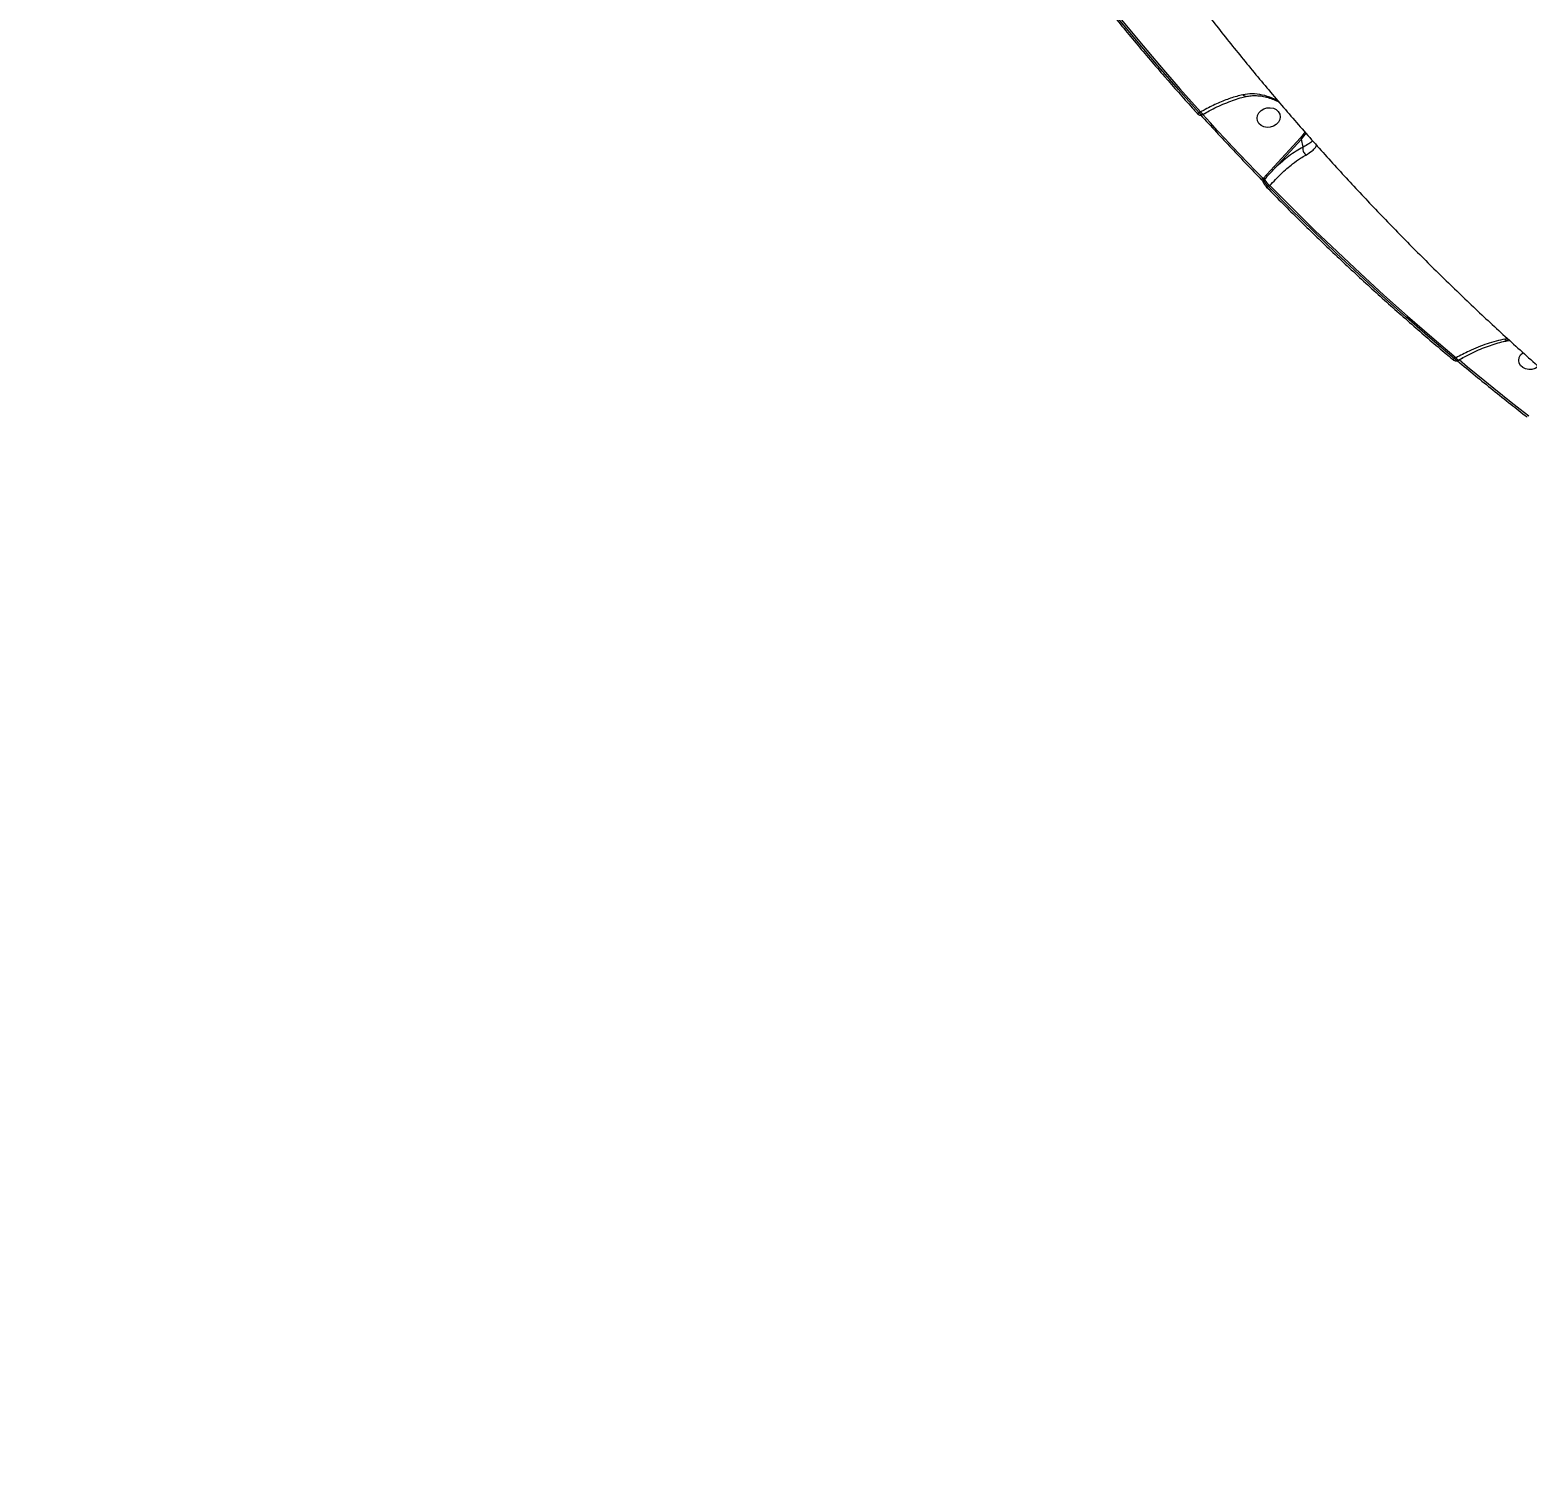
# Model space of a CAD drawing. Header units: millimetres. Extents: x -10881 to 8954, y -8695 to 5624.
# Drawn here: x 2092 to 2673, y -3994 to -3433 of the extents above; entities that cross this region are included whole.
import ezdxf

# ---------------------------------------------------------------- set-up
doc = ezdxf.new("R2010")
doc.units = ezdxf.units.MM
for name, color, linetype in [('DIKOM_ОБЪЕКТ', 7, 'Continuous'), ('DIKOM_РАЗМЕР_ЗОНА', 7, 'Continuous'), ('DIKOM_РАЗМЕР_ОБЪЕКТА', 7, 'Continuous')]:
    doc.layers.add(name, color=color, linetype=linetype)
doc.styles.add('style1', font='arial.ttf', dxfattribs={"width": 0.8})
doc.dimstyles.new('1-50', dxfattribs={"dimtxt": 300, "dimasz": 200, "dimexe": 100, "dimexo": 0, "dimgap": 100, "dimtad": 1, "dimtxsty": 'style1', "dimcen": 200, "dimclrd": 7, "dimclre": 7, "dimclrt": 7, "dimadec": 1, "dimazin": 2, "dimtfac": 1, "dimtmove": 0, "dimatfit": 2, "dimfxl": 0, "dimlwd": 25, "dimlwe": 18, "dimarcsym": 0})

# ---------------------------------------------------------------- blocks, each defined once
blk = doc.blocks.new('*D10')
at = {"layer": 'Defpoints', "color": 0, "transparency": 16777216}
for p in [(-7152.73, 2730.8), (7385.22, 911.28), (7385.22, -7693.77)]:
    blk.add_point(p, dxfattribs=at)
at = {"layer": 'DIKOM_РАЗМЕР_ОБЪЕКТА', "color": 7, "lineweight": 18, "transparency": 16777216}
for p, q in [((-7152.73, 2730.8), (-7152.73, -7793.77)), ((7385.22, 911.28), (7385.22, -7793.77))]:
    blk.add_line(p, q, dxfattribs=at)
at = {"layer": 'DIKOM_РАЗМЕР_ОБЪЕКТА', "color": 7, "lineweight": 25, "transparency": 16777216}
blk.add_line((-6952.73, -7693.77), (7185.22, -7693.77), dxfattribs=at)
at = {"layer": 'DIKOM_РАЗМЕР_ОБЪЕКТА', "color": 7, "transparency": 16777216}
for points in [[(-6952.73, -7660.43), (-6952.73, -7727.1), (-7152.73, -7693.77)], [(7185.22, -7660.43), (7185.22, -7727.1), (7385.22, -7693.77)]]:
    blk.add_solid(points, dxfattribs=at)
at = {"layer": 'DIKOM_РАЗМЕР_ОБЪЕКТА', "color": 7, "transparency": 16777216, "insert": (116.24, -7440.59), "char_height": 300, "attachment_point": 5, "style": 'style1'}
blk.add_mtext('14500', dxfattribs=at)
blk = doc.blocks.new('*D12')
at = {"layer": 'Defpoints', "color": 0, "transparency": 16777216}
for p in [(-9113.32, 3014.05), (8954.2, 2756.48), (8954.2, -8594.51)]:
    blk.add_point(p, dxfattribs=at)
at = {"layer": 'DIKOM_РАЗМЕР_ЗОНА', "color": 7, "lineweight": 18, "transparency": 16777216}
for p, q in [((-9113.32, 3014.05), (-9113.32, -8694.51)), ((8954.2, 2756.48), (8954.2, -8694.51))]:
    blk.add_line(p, q, dxfattribs=at)
at = {"layer": 'DIKOM_РАЗМЕР_ЗОНА', "color": 7, "lineweight": 25, "transparency": 16777216}
blk.add_line((-8913.32, -8594.51), (8754.2, -8594.51), dxfattribs=at)
at = {"layer": 'DIKOM_РАЗМЕР_ЗОНА', "color": 7, "transparency": 16777216}
for points in [[(-8913.32, -8561.18), (-8913.32, -8627.85), (-9113.32, -8594.51)], [(8754.2, -8561.18), (8754.2, -8627.85), (8954.2, -8594.51)]]:
    blk.add_solid(points, dxfattribs=at)
at = {"layer": 'DIKOM_РАЗМЕР_ЗОНА', "color": 7, "transparency": 16777216, "insert": (-79.56, -8341.34), "char_height": 300, "attachment_point": 5, "style": 'style1'}
blk.add_mtext('18000', dxfattribs=at)

msp = doc.modelspace()

# ---------------------------------------------------------------- linework, layer by layer
at = {"layer": 'DIKOM_ОБЪЕКТ', "color": 7, "linetype": 'Continuous', "lineweight": 15}
for p, q in [((2546.265, -3464.922), (2545.704, -3465.247)), ((2547.549, -3465.66), (2548.342, -3465.206)), ((2546.765, -3466.057), (2547.261, -3465.77)), ((2547.116, -3465.911), (2547.071, -3465.88)), ((2547.116, -3465.911), (2547.549, -3465.66)), ((2547.261, -3465.77), (2547.247, -3465.776)), ((2585.008, -3474.981), (2574.784, -3486.104)), ((2575.219, -3486.616), (2585.443, -3475.493)), ((2586.042, -3478.548), (2585.443, -3475.493)), ((2574.784, -3486.104), (2570.606, -3490.705)), ((2570.606, -3490.705), (2570.52, -3490.799)), ((2570.769, -3491.451), (2571.027, -3491.17)), ((2572.705, -3493.959), (2573.133, -3493.495)), ((2665.576, -3553.04), (2664.421, -3553.181)), ((2665.597, -3553.767), (2666.265, -3553.676)), ((2645.437, -3560.431), (2644.866, -3560.762)), ((2646.07, -3561.489), (2646.433, -3561.278)), ((2646.433, -3561.278), (2646.421, -3561.285)), ((2646.606, -3561.236), (2646.721, -3561.169)), ((2646.721, -3561.169), (2648.209, -3560.317))]:
    msp.add_line(p, q, dxfattribs=at)
at = {"layer": 'DIKOM_ОБЪЕКТ', "color": 7, "linetype": 'Continuous', "lineweight": 15, "flags": 128}
for points in [[(2545.704, -3465.247), (2537.669, -3456.238), (2529.762, -3447.145), (2521.981, -3437.968), (2514.33, -3428.709), (2506.808, -3419.37), (2499.416, -3409.951), (2492.156, -3400.453), (2485.029, -3390.879)], [(2485.472, -3390.397), (2492.612, -3399.992), (2499.885, -3409.51), (2507.29, -3418.949), (2514.827, -3428.309), (2522.493, -3437.587), (2530.289, -3446.783), (2538.213, -3455.895), (2546.265, -3464.922)], [(2545.704, -3465.247), (2545.55, -3465.342), (2545.397, -3465.413), (2545.252, -3465.46), (2545.12, -3465.479), (2545.005, -3465.471), (2544.912, -3465.435), (2544.859, -3465.392)], [(2575.613, -3469.795), (2574.543, -3470.444), (2573.321, -3470.819), (2572.047, -3470.891), (2570.824, -3470.654), (2569.751, -3470.127), (2568.914, -3469.353), (2568.383, -3468.394), (2568.199, -3467.329), (2568.378, -3466.243), (2568.905, -3465.224), (2569.737, -3464.356), (2570.807, -3463.707), (2572.029, -3463.332), (2573.303, -3463.26), (2574.526, -3463.497), (2575.599, -3464.024), (2576.435, -3464.798), (2576.967, -3465.757), (2577.151, -3466.822), (2576.972, -3467.908), (2576.445, -3468.927), (2575.613, -3469.795)], [(2547.116, -3465.911), (2546.961, -3466.006), (2546.874, -3466.05)], [(2570.52, -3490.799), (2567.541, -3487.726), (2564.577, -3484.642), (2561.628, -3481.547), (2558.695, -3478.442), (2555.777, -3475.325), (2552.875, -3472.198), (2549.988, -3469.06), (2547.116, -3465.911)], [(2586.773, -3472.602), (2586.417, -3473.17), (2585.008, -3474.981)], [(2585.443, -3475.493), (2586.829, -3473.728), (2587.223, -3473.109)], [(2570.52, -3490.799), (2570.369, -3490.898), (2570.22, -3490.973), (2570.078, -3491.023), (2569.949, -3491.046), (2569.836, -3491.04), (2569.745, -3491.006), (2569.701, -3490.97)], [(2572.705, -3493.959), (2572.555, -3494.058), (2572.407, -3494.134), (2572.266, -3494.185), (2572.137, -3494.208), (2572.025, -3494.202), (2571.934, -3494.169), (2571.888, -3494.133)], [(2644.866, -3560.762), (2635.435, -3552.747), (2626.119, -3544.633), (2616.919, -3536.423), (2607.837, -3528.117), (2598.873, -3519.717), (2590.029, -3511.223), (2581.306, -3502.637), (2572.705, -3493.959)], [(2573.133, -3493.495), (2581.75, -3502.19), (2590.49, -3510.794), (2599.351, -3519.305), (2608.332, -3527.722), (2617.433, -3536.045), (2626.651, -3544.271), (2635.986, -3552.4), (2645.437, -3560.431)], [(2644.866, -3560.762), (2644.727, -3560.872), (2644.589, -3560.958), (2644.458, -3561.018), (2644.338, -3561.049), (2644.234, -3561.05), (2644.148, -3561.022), (2644.119, -3561.002)], [(2646.606, -3561.236), (2646.467, -3561.346), (2646.329, -3561.432), (2646.198, -3561.492), (2646.078, -3561.524), (2645.974, -3561.525), (2645.889, -3561.496), (2645.863, -3561.478)], [(2673.749, -3583.143), (2670.308, -3580.448), (2666.881, -3577.74), (2663.467, -3575.021), (2660.067, -3572.288), (2656.681, -3569.544), (2653.309, -3566.787), (2649.95, -3564.017), (2646.606, -3561.236)], [(2677.242, -3563.88), (2676.172, -3564.528), (2674.95, -3564.903), (2673.676, -3564.975), (2672.453, -3564.738), (2671.38, -3564.211), (2670.544, -3563.437), (2670.012, -3562.479), (2669.828, -3561.413), (2670.007, -3560.327), (2670.534, -3559.308), (2671.366, -3558.44), (2671.46, -3558.367)]]:
    msp.add_lwpolyline(points, dxfattribs=at)
at = {"layer": 'DIKOM_ОБЪЕКТ', "color": 7, "linetype": 'Continuous', "lineweight": 15}
for centre, radius, start, end in [((2547.741, -3464.216), 1.636, 205.552845, 252.431127), ((2584.483, -3475.868), 1.03, 21.302771, 59.381521), ((2574.26, -3486.99), 1.03, 21.301639, 59.382235), ((2571.284, -3491.988), 0.744, 133.793714, 197.774503), ((2570.003, -3491.675), 1.142, 26.234155, 58.1035), ((2576.151, -3488.645), 5.712, 206.234155, 238.1035), ((2646.907, -3559.731), 1.628, 205.47426, 252.617919)]:
    msp.add_arc(centre, radius, start, end, dxfattribs=at)
for points, knots in [([(2484.12, -3390.945), (2485.889, -3393.338), (2491.017, -3400.278), (2499.709, -3411.644), (2510.281, -3424.99), (2521.119, -3438.173), (2532.023, -3450.96), (2539.994, -3459.995), (2544.241, -3464.707), (2544.858, -3465.391)], [0, 0, 0, 0, 0.0934435, 0.270904, 0.4483663, 0.6258294, 0.8032934, 0.9714196, 1, 1, 1, 1]), ([(2534.313, -3407.738), (2534.991, -3408.667), (2539.134, -3414.34), (2546.996, -3424.589), (2557.913, -3438.475), (2569.115, -3452.174), (2580.57, -3465.701), (2592.283, -3479.047), (2604.249, -3492.211), (2616.466, -3505.186), (2628.931, -3517.971), (2641.64, -3530.562), (2654.59, -3542.955), (2667.778, -3555.145), (2681.201, -3567.131), (2694.854, -3578.908), (2708.735, -3590.473), (2722.84, -3601.822), (2737.166, -3612.953), (2751.707, -3623.862), (2766.461, -3634.545), (2781.424, -3645.001), (2796.591, -3655.224), (2811.958, -3665.214), (2827.524, -3674.962), (2842.886, -3684.255), (2853.14, -3690.178), (2858.075, -3693.028)], [0, 0, 0, 0, 0.0080221, 0.0490044, 0.0900252, 0.1310853, 0.1721856, 0.2133267, 0.2545092, 0.2957337, 0.3370006, 0.3783103, 0.419663, 0.4610589, 0.5024981, 0.5439806, 0.5855063, 0.627075, 0.6686864, 0.7103404, 0.7520364, 0.793774, 0.8355526, 0.8773716, 0.9192304, 0.9611282, 1, 1, 1, 1]), ([(2562.661, -3458.218), (2561.061, -3458.643), (2557.921, -3459.478), (2552.988, -3461.441), (2549.102, -3463.325), (2546.861, -3464.586), (2546.265, -3464.922)], [0, 0, 0, 0, 0.3028924, 0.5944611, 0.8920287, 1, 1, 1, 1]), ([(2547.268, -3465.811), (2548.023, -3465.378), (2549.795, -3464.361), (2552.605, -3462.959), (2555.664, -3461.587), (2558.679, -3460.422), (2561.452, -3459.501), (2563.164, -3459.072), (2563.931, -3458.88)], [0, 0, 0, 0, 0.1336473, 0.3137874, 0.4943804, 0.674676, 0.8540907, 1, 1, 1, 1]), ([(2576.408, -3460.706), (2575.617, -3460.304), (2573.579, -3459.266), (2570.161, -3458.249), (2566.29, -3457.674), (2563.843, -3458.041), (2562.661, -3458.218)], [0, 0, 0, 0, 0.1747487, 0.4504845, 0.7345256, 1, 1, 1, 1]), ([(2563.913, -3458.853), (2563.91, -3458.855), (2563.762, -3458.932), (2563.404, -3458.833), (2563.008, -3458.596), (2562.766, -3458.346), (2562.686, -3458.248), (2562.661, -3458.218)], [0, 0, 0, 0, 0.007698, 0.3990704, 0.7904442, 0.9353117, 1, 1, 1, 1]), ([(2563.929, -3458.91), (2564.554, -3458.79), (2565.845, -3458.544), (2567.943, -3458.517), (2570.158, -3458.746), (2572.44, -3459.295), (2574.624, -3460.038), (2576.033, -3460.712), (2576.671, -3461.016)], [0, 0, 0, 0, 0.15735675, 0.32449535, 0.49645092, 0.67237817, 0.85177583, 1, 1, 1, 1]), ([(2546.759, -3466.049), (2546.757, -3466.054), (2546.729, -3466.123), (2546.526, -3466.034), (2546.171, -3465.774), (2545.86, -3465.423), (2545.704, -3465.247)], [0, 0, 0, 0, 0.0252862, 0.3498172, 0.6750686, 1, 1, 1, 1]), ([(2544.858, -3465.387), (2544.88, -3465.413), (2545.073, -3465.635), (2545.363, -3465.893), (2545.776, -3466.14), (2546.193, -3466.221), (2546.537, -3466.185), (2546.701, -3466.076), (2546.755, -3466.04)], [0, 0, 0, 0, 0.0429789, 0.369772, 0.5898727, 0.7603615, 0.9208588, 1, 1, 1, 1]), ([(2546.273, -3466.057), (2548.306, -3468.284), (2554.203, -3474.741), (2562.019, -3483.042), (2567.861, -3489.072), (2569.701, -3490.97)], [0, 0, 0, 0, 0.2651056, 0.7685919, 1, 1, 1, 1]), ([(2589.748, -3476.08), (2589.702, -3476.141), (2589.389, -3476.552), (2588.258, -3477.371), (2586.921, -3478.141), (2586.042, -3478.553), (2586.041, -3478.553)], [0, 0, 0, 0, 0.0730887, 0.4934011, 0.9997417, 1, 1, 1, 1]), ([(2573.133, -3493.495), (2574.588, -3491.943), (2577.539, -3488.794), (2581.572, -3485.357), (2584.79, -3483.035), (2586.472, -3482.055), (2587.159, -3481.655)], [0, 0, 0, 0, 0.3072584, 0.6233184, 0.8463529, 1, 1, 1, 1]), ([(2586.042, -3478.548), (2585.141, -3479.06), (2583.33, -3480.091), (2580.586, -3482.038), (2577.873, -3484.194), (2576.106, -3485.806), (2575.219, -3486.616)], [0, 0, 0, 0, 0.2595447, 0.5218385, 0.7598795, 1, 1, 1, 1]), ([(2586.041, -3478.553), (2585.996, -3478.794), (2585.906, -3479.275), (2586.062, -3480.093), (2586.415, -3480.866), (2586.798, -3481.336), (2587.059, -3481.574), (2587.124, -3481.627), (2587.159, -3481.655)], [0, 0, 0, 0, 0.231622, 0.4632441, 0.6948665, 0.9264897, 0.9610341, 1, 1, 1, 1]), ([(2586.041, -3478.553), (2586.042, -3478.552), (2586.042, -3478.55), (2586.042, -3478.548), (2586.042, -3478.548)], [0, 0, 0, 0, 0.6212169, 1, 1, 1, 1]), ([(2587.159, -3481.655), (2587.999, -3481.119), (2589.522, -3480.149), (2590.775, -3478.865), (2591.148, -3478.121), (2591.29, -3477.838)], [0, 0, 0, 0, 0.4324321, 0.7839634, 1, 1, 1, 1]), ([(2571.027, -3491.17), (2571.238, -3490.94), (2572.293, -3489.792), (2573.68, -3488.266), (2574.872, -3486.988), (2575.219, -3486.616)], [0, 0, 0, 0, 0.1504218, 0.7521282, 1, 1, 1, 1]), ([(2569.703, -3490.976), (2569.735, -3491.009), (2569.841, -3491.116), (2570.051, -3491.368), (2570.281, -3491.683), (2570.45, -3491.956), (2570.544, -3492.137), (2570.564, -3492.19), (2570.572, -3492.21)], [0, 0, 0, 0, 0.0954543, 0.3120273, 0.5463808, 0.7439378, 0.9056273, 1, 1, 1, 1]), ([(2570.769, -3491.451), (2570.754, -3491.413), (2570.724, -3491.336), (2570.662, -3491.174), (2570.597, -3491.002), (2570.549, -3490.875), (2570.525, -3490.811), (2570.52, -3490.799)], [0, 0, 0, 0, 0.2178619, 0.443589, 0.6835988, 0.9397725, 1, 1, 1, 1]), ([(2570.58, -3492.214), (2570.588, -3492.24), (2570.663, -3492.468), (2570.91, -3492.895), (2571.343, -3493.518), (2571.705, -3493.962), (2571.902, -3494.141), (2571.939, -3494.174)], [0, 0, 0, 0, 0.0416395, 0.3544628, 0.6372661, 0.9334726, 1, 1, 1, 1]), ([(2572.705, -3493.959), (2572.662, -3493.921), (2572.427, -3493.717), (2571.989, -3493.28), (2571.455, -3492.636), (2571.012, -3491.988), (2570.85, -3491.63), (2570.769, -3491.451)], [0, 0, 0, 0, 0.0547627, 0.2944094, 0.5301252, 0.7646885, 1, 1, 1, 1]), ([(2571.888, -3494.133), (2574.015, -3496.293), (2580.182, -3502.558), (2590.575, -3512.787), (2603.146, -3524.756), (2615.958, -3536.536), (2628.776, -3547.921), (2638.214, -3556.034), (2643.284, -3560.299), (2644.119, -3561.002)], [0, 0, 0, 0, 0.093012, 0.269662, 0.4463137, 0.6229663, 0.7996196, 0.9669778, 1, 1, 1, 1]), ([(2664.421, -3553.181), (2663.298, -3553.411), (2661.042, -3553.875), (2657.548, -3554.933), (2654.022, -3556.238), (2649.986, -3557.984), (2647.123, -3559.524), (2645.437, -3560.431)], [0, 0, 0, 0, 0.1872854, 0.3765509, 0.5570061, 0.7391968, 1, 1, 1, 1]), ([(2646.44, -3561.316), (2647.196, -3560.881), (2648.988, -3559.851), (2651.836, -3558.423), (2654.951, -3557.016), (2658.025, -3555.81), (2661.017, -3554.821), (2663.553, -3554.116), (2665.033, -3553.833), (2665.594, -3553.726)], [0, 0, 0, 0, 0.11553885, 0.27394847, 0.43262435, 0.59092895, 0.74838713, 0.90460383, 1, 1, 1, 1]), ([(2665.594, -3553.693), (2665.425, -3553.698), (2665.084, -3553.707), (2664.71, -3553.463), (2664.497, -3553.262), (2664.447, -3553.209), (2664.421, -3553.181)], [0, 0, 0, 0, 0.4255854, 0.8616166, 0.9266467, 1, 1, 1, 1]), ([(2644.119, -3560.998), (2644.147, -3561.023), (2644.39, -3561.236), (2644.757, -3561.47), (2645.27, -3561.648), (2645.724, -3561.659), (2645.969, -3561.526), (2646.064, -3561.475)], [0, 0, 0, 0, 0.0486044, 0.4132177, 0.644347, 0.8635864, 1, 1, 1, 1]), ([(2646.068, -3561.485), (2646.066, -3561.487), (2646.033, -3561.561), (2645.802, -3561.492), (2645.397, -3561.263), (2645.042, -3560.929), (2644.866, -3560.762)], [0, 0, 0, 0, 0.0111721, 0.3391015, 0.6703351, 1, 1, 1, 1]), ([(2646.011, -3561.601), (2648.33, -3563.527), (2655.146, -3569.188), (2664.159, -3576.452), (2670.906, -3581.74), (2673.031, -3583.405)], [0, 0, 0, 0, 0.2609916, 0.7673216, 1, 1, 1, 1])]:
    msp.add_open_spline(points, degree=3, knots=knots, dxfattribs=at)

# ---------------------------------------------------------------- dimensions: what is measured, and where the dimension line sits
at = {"layer": 'DIKOM_РАЗМЕР_ЗОНА'}
dim = msp.add_linear_dim(base=(8954.2, -8594.513), p1=(-9113.319, 3014.045), p2=(8954.2, 2756.48), text='18000', dimstyle='1-50', dxfattribs=at)
dim.commit()
dim.dimension.update_dxf_attribs({"geometry": '*D12', "text_midpoint": (-79.559, -8594.513), "dimtype": 160})
at = {"layer": 'DIKOM_РАЗМЕР_ОБЪЕКТА'}
dim = msp.add_linear_dim(base=(7385.217, -7693.766), p1=(-7152.73, 2730.795), p2=(7385.217, 911.281), text='14500', dimstyle='1-50', dxfattribs=at)
dim.commit()
dim.dimension.update_dxf_attribs({"geometry": '*D10', "text_midpoint": (116.244, -7693.766), "dimtype": 160})

doc.saveas('drawing.dxf')
